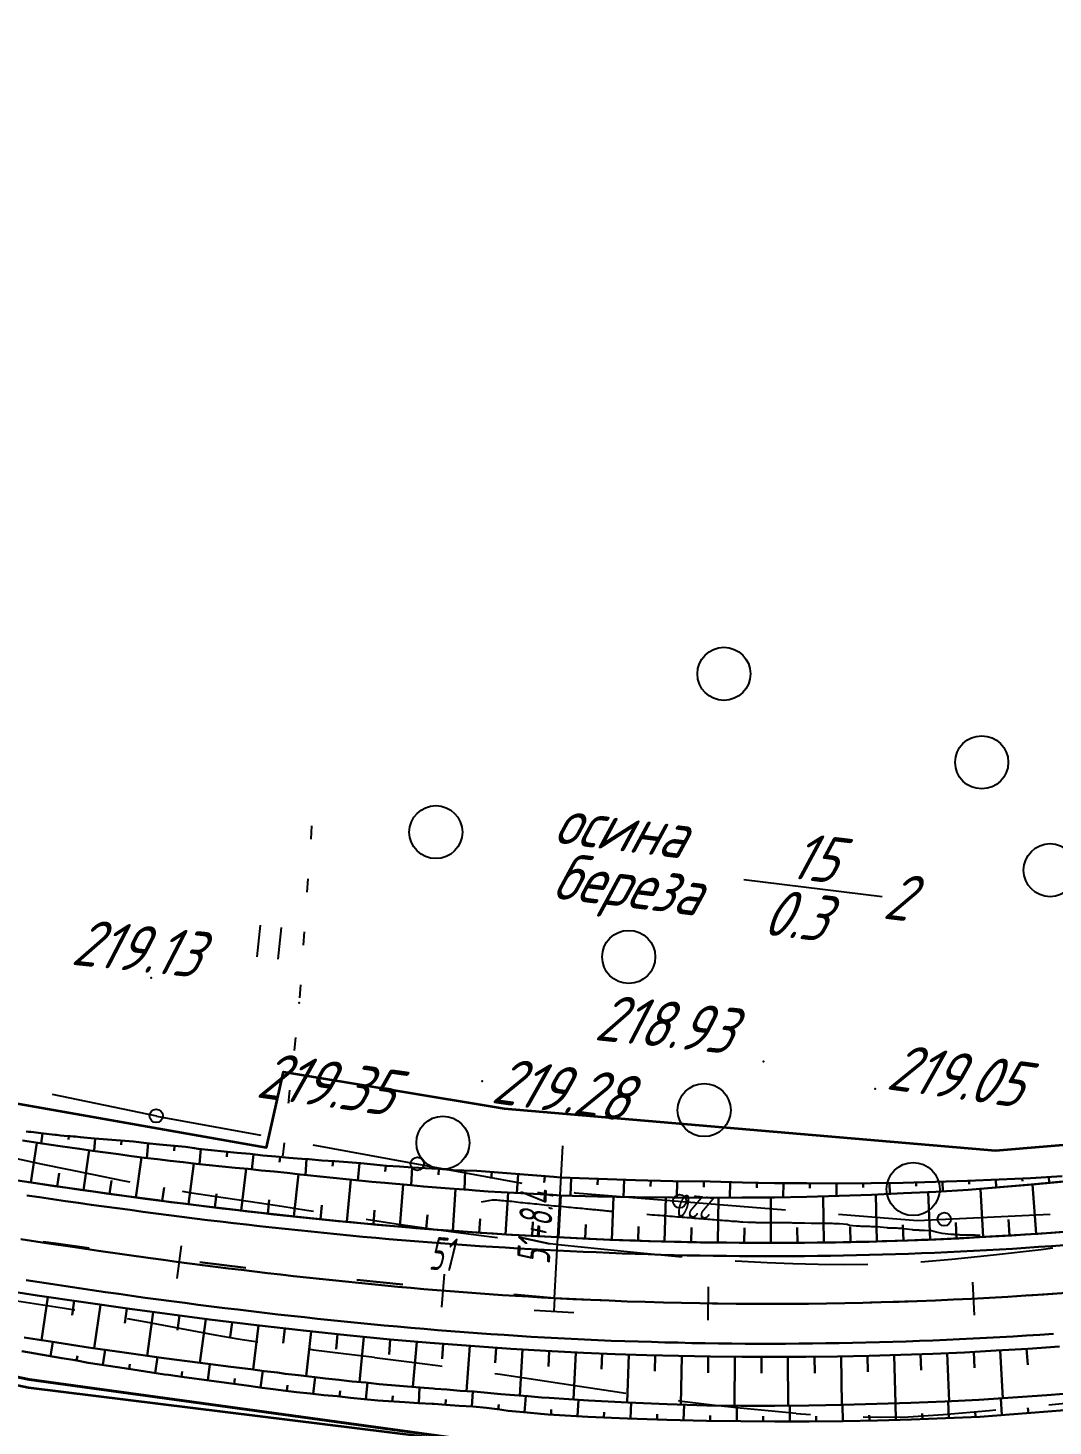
# Model space of a CAD drawing. Header units: millimetres. Extents: x -698 to 8131, y -704 to 4503.
# Drawn here: x 3888.7 to 3965.9, y 2515.5 to 2620.9 of the extents above; entities that cross this region are included whole.
import ezdxf

# ---------------------------------------------------------------- set-up
doc = ezdxf.new("R2010")
doc.units = ezdxf.units.MM
doc.linetypes.add('CONTI', pattern=[0])
doc.linetypes.add('STROT', pattern=[1.7, 0.5, -1.2])
for name, color, linetype, lineweight in [('10', 1, 'Continuous', 35), ('КОПИЯ_ОСЬ_13_ОТКОСЫ', 7, 'Continuous', 30), ('ОСЬ_ВЕРХ_ПОКРЫТИЯ_ГРАНИЦЫ_ПОЛОС', 7, 'Continuous', 30), ('ОСЬ_ВЕРХ_ПОКРЫТИЯ_ОСЬ', 1, 'Continuous', 30)]:
    doc.layers.add(name, color=color, linetype=linetype, lineweight=lineweight)
for name, color, linetype in [('_Ростелеком', 6, 'Continuous'), ('GOR_BDEFAULT', 212, 'CONTI'), ('NAD_MDEFAULT', 7, 'CONTI'), ('PI_OTDEFAULT', 172, 'CONTI'), ('PI_TTDEFAULT', 5, 'CONTI'), ('PLN_O', 7, 'CONTI'), ('SIT_LDEFAULT', 7, 'CONTI'), ('ZAPSKDEFAULT', 7, 'CONTI'), ('ОСЬ_ВЕРХ_ПОКРЫТИЯ_ПИКЕТЫ', 1, 'Continuous'), ('ОСЬ_ВЕРХ_ПОКРЫТИЯ_РАЗБИВКА_КРИВ', 1, 'Continuous'), ('разметка', 7, 'Continuous')]:
    doc.layers.add(name, color=color, linetype=linetype)
doc.styles.add('eskd', font='isocpeui.ttf', dxfattribs={"width": 1.2})
doc.styles.add('SHRFT', font='isocpeui.ttf', dxfattribs={"width": 3.5})
doc.styles.get("Standard").update_dxf_attribs({"font": 'isocpeui.ttf'})
doc.styles.add('STYLE1', font='isocpeui.ttf', dxfattribs={"width": 0.9})
doc.linetypes.add('кабель_связи_проект.', pattern='A,10,-1,["/",STYLE1,S=3,R=0,X=0,Y=-1.5],-4.1', length=15.1)

# ---------------------------------------------------------------- blocks, each defined once
blk = doc.blocks.new('BL_2011')
at = {"color": 0}
for p, q in [((0, 0), (0, 2.4)), ((1.6, 0), (1.6, 2.4))]:
    blk.add_line(p, q, dxfattribs=at)
blk = doc.blocks.new('BL_2004')
at = {"color": 0}
blk.add_circle((0, 0), 2, dxfattribs=at)

msp = doc.modelspace()

# ---------------------------------------------------------------- linework, layer by layer
at = {"layer": '10'}
for points in [[(3719.52, 2565.64), (3757.02, 2562), (3768.05, 2560.93), (3906.64, 2536.46), (3907.93, 2542.17), (3924.55, 2539.4), (3961.58, 2536.25), (3988.52, 2538.51), (4011.59, 2545.34), (4034.03, 2553.95), (4038.15, 2548.69), (4045.22, 2551.48), (4086.71, 2567.83), (4085.43, 2572.11), (4101.4, 2576.47)], [(4190.65, 2564.99), (4147.2, 2561.67), (4102.23, 2551.87), (4062.48, 2538.24), (4021.89, 2523.35), (4003.54, 2517.54), (3977.37, 2512.34), (3954.52, 2511.27), (3935.6, 2512.54), (3888.7, 2518.36), (3823.18, 2532.27), (3780.85, 2539.2), (3742.66, 2545.46), (3674.27, 2552.24)]]:
    msp.add_lwpolyline(points, dxfattribs=at)
at = {"layer": '_Ростелеком', "linetype": 'кабель_связи_проект.', "lineweight": 40, "ltscale": 0.25}
msp.add_lwpolyline([(3702.25, 2549.47), (3742.66, 2545.46), (3798.83, 2536.26), (3823.18, 2532.27), (3840.42, 2529.09), (3888.76, 2518.98), (3935.31, 2512.58), (3954.68, 2512.02), (4003.27, 2518.61), (4038.55, 2530.23), (4032.5, 2550.96)], dxfattribs=at)
at = {"layer": 'GOR_BDEFAULT', "color": 212, "elevation": 220, "flags": 128}
for points in [[(3932.65, 2531.64), (3932.52, 2531.65), (3932.4, 2531.67), (3932.28, 2531.68), (3932.17, 2531.69), (3932.07, 2531.7), (3931.97, 2531.71), (3931.87, 2531.72), (3931.77, 2531.73), (3931.67, 2531.74), (3931.57, 2531.75), (3931.46, 2531.76), (3931.35, 2531.77), (3931.24, 2531.78), (3931.12, 2531.79), (3931, 2531.8), (3930.86, 2531.82), (3930.72, 2531.83), (3930.58, 2531.84), (3930.42, 2531.86), (3930.26, 2531.87), (3930.09, 2531.89), (3929.92, 2531.9), (3929.75, 2531.92), (3929.57, 2531.94), (3929.39, 2531.95), (3929.21, 2531.97), (3929.02, 2531.99), (3928.84, 2532.01), (3928.65, 2532.02), (3928.46, 2532.04), (3928.28, 2532.06), (3928.09, 2532.08), (3927.91, 2532.1), (3927.73, 2532.11), (3927.55, 2532.13), (3927.37, 2532.15), (3927.19, 2532.17), (3927.01, 2532.19), (3926.83, 2532.2), (3926.65, 2532.22), (3926.48, 2532.24), (3926.31, 2532.26), (3926.13, 2532.28), (3925.96, 2532.3), (3925.79, 2532.31), (3925.63, 2532.33), (3925.46, 2532.35), (3925.3, 2532.37), (3925.13, 2532.39), (3924.98, 2532.4), (3924.82, 2532.42), (3924.67, 2532.43), (3924.52, 2532.45), (3924.38, 2532.46), (3924.25, 2532.47), (3924.11, 2532.48), (3923.99, 2532.49), (3923.87, 2532.49), (3923.76, 2532.5), (3923.65, 2532.5), (3922.82, 2532.35)], [(3960.42, 2529.84), (3960.36, 2529.84), (3960.3, 2529.84), (3960.24, 2529.84), (3960.17, 2529.84), (3960.09, 2529.84), (3960.02, 2529.85), (3959.93, 2529.85), (3959.85, 2529.85), (3959.76, 2529.85), (3959.68, 2529.85), (3959.59, 2529.85), (3959.5, 2529.86), (3959.41, 2529.86), (3959.33, 2529.86), (3959.24, 2529.86), (3959.16, 2529.87), (3959.08, 2529.87), (3959, 2529.87), (3958.92, 2529.87), (3958.84, 2529.88), (3958.77, 2529.88), (3958.7, 2529.88), (3958.63, 2529.89), (3958.56, 2529.89), (3958.5, 2529.89), (3958.44, 2529.9), (3958.38, 2529.9), (3958.32, 2529.91), (3958.26, 2529.91), (3958.2, 2529.91), (3957.55, 2529.99), (3957.11, 2530.08), (3956.74, 2530.19), (3956.21, 2530.22), (3956.16, 2530.22), (3956.1, 2530.22), (3956.04, 2530.22), (3955.98, 2530.22), (3955.92, 2530.22), (3955.85, 2530.22), (3955.79, 2530.23), (3955.72, 2530.23), (3955.66, 2530.23), (3955.6, 2530.23), (3955.54, 2530.24), (3955.48, 2530.24), (3955.42, 2530.25), (3955.37, 2530.25), (3955.32, 2530.26), (3954.65, 2530.35), (3954.58, 2530.36), (3954.5, 2530.36), (3954.42, 2530.37), (3954.34, 2530.37), (3954.25, 2530.37), (3954.16, 2530.38), (3954.07, 2530.38), (3953.98, 2530.38), (3953.88, 2530.39), (3953.8, 2530.39), (3953.71, 2530.39), (3953.62, 2530.4), (3953.54, 2530.4), (3953.47, 2530.4), (3953.4, 2530.41), (3952.6, 2530.49), (3952.51, 2530.49), (3952.42, 2530.5), (3952.32, 2530.5), (3952.22, 2530.5), (3952.11, 2530.51), (3952, 2530.51), (3951.89, 2530.51), (3951.78, 2530.52), (3951.67, 2530.52), (3951.56, 2530.52), (3951.45, 2530.52), (3951.35, 2530.53), (3951.26, 2530.53), (3951.16, 2530.53), (3951.08, 2530.54), (3950.57, 2530.6), (3950.4, 2530.66), (3949.82, 2530.72), (3949.73, 2530.72), (3949.63, 2530.72), (3949.52, 2530.72), (3949.41, 2530.72), (3949.29, 2530.73), (3949.17, 2530.73), (3949.05, 2530.73), (3948.93, 2530.73), (3948.81, 2530.73), (3948.69, 2530.73), (3948.57, 2530.73), (3948.46, 2530.73), (3948.36, 2530.74), (3948.26, 2530.74), (3948.17, 2530.74), (3947.67, 2530.75), (3947.17, 2530.77), (3947.08, 2530.77), (3946.99, 2530.77), (3946.89, 2530.77), (3946.78, 2530.77), (3946.66, 2530.77), (3946.55, 2530.77), (3946.43, 2530.77), (3946.31, 2530.77), (3946.19, 2530.78), (3946.08, 2530.78), (3945.97, 2530.78), (3945.86, 2530.78), (3945.76, 2530.78), (3945.66, 2530.78), (3945.58, 2530.78), (3945.1, 2530.78), (3944.68, 2530.79), (3944.61, 2530.79), (3944.52, 2530.79), (3944.43, 2530.79), (3944.34, 2530.79), (3944.24, 2530.79), (3944.14, 2530.8), (3944.04, 2530.8), (3943.93, 2530.8), (3943.83, 2530.8), (3943.73, 2530.8), (3943.63, 2530.8), (3943.53, 2530.8), (3943.45, 2530.81), (3943.36, 2530.81), (3943.29, 2530.81), (3942.91, 2530.81), (3942.54, 2530.84), (3942.46, 2530.85), (3942.38, 2530.85), (3942.28, 2530.86), (3942.18, 2530.87), (3942.08, 2530.88), (3941.96, 2530.89), (3941.84, 2530.89), (3941.71, 2530.9), (3941.58, 2530.92), (3941.44, 2530.93), (3941.3, 2530.94), (3941.15, 2530.95), (3941, 2530.96), (3940.85, 2530.97), (3940.7, 2530.99), (3940.54, 2531), (3940.38, 2531.01), (3940.22, 2531.02), (3940.06, 2531.04), (3939.89, 2531.05), (3939.73, 2531.06), (3939.56, 2531.08), (3939.39, 2531.09), (3939.22, 2531.1), (3939.04, 2531.12), (3938.87, 2531.13), (3938.69, 2531.15), (3938.51, 2531.16), (3938.33, 2531.17), (3938.15, 2531.19), (3937.97, 2531.2), (3937.79, 2531.22), (3937.6, 2531.23), (3937.42, 2531.25), (3937.23, 2531.26), (3937.04, 2531.28), (3936.85, 2531.29), (3936.66, 2531.31), (3936.47, 2531.32), (3936.28, 2531.34), (3936.09, 2531.35), (3935.89, 2531.37), (3935.7, 2531.38), (3935.5, 2531.4), (3935.31, 2531.42)]]:
    msp.add_lwpolyline(points, dxfattribs=at)
at = {"layer": 'NAD_MDEFAULT', "color": 0}
msp.add_line((3942.61, 2556.67), (3953.03, 2555.39), dxfattribs=at)
at = {"layer": 'PI_TTDEFAULT', "color": 5}
for p in [(3897.95, 2549.26, 219.13), (3909.11, 2547.38, 219.04), (3944.08, 2542.95, 218.93), (3922.9, 2541.46, 219.28), (3952.51, 2540.9, 219.05)]:
    msp.add_point(p, dxfattribs=at)
at = {"layer": 'PLN_O'}
for p, q in [((3890.5, 2540.49), (3898.34, 2538.85)), ((3898.34, 2538.84), (3906.2, 2537.4)), ((3910.13, 2536.68), (3925.87, 2533.79)), ((3929.81, 2533.08), (3929.91, 2533.06)), ((3929.91, 2533.06), (3945.75, 2531.77)), ((3949.74, 2531.44), (3955.69, 2530.96)), ((3955.69, 2530.96), (3965.7, 2531.44))]:
    msp.add_line(p, q, dxfattribs=at)
for centre in [(3898.33, 2538.85), (3918, 2535.24), (3937.77, 2532.42), (3957.71, 2531.06)]:
    msp.add_circle(centre, 0.5, dxfattribs=at)
at = {"layer": 'SIT_LDEFAULT', "color": 7}
for p, q in [((3910.04, 2560.71), (3909.97, 2559.71)), ((3909.76, 2556.72), (3909.69, 2555.72)), ((3909.47, 2552.73), (3909.4, 2551.73)), ((3909.19, 2548.74), (3909.12, 2547.74)), ((3908.83, 2544.76), (3908.72, 2543.77)), ((3908.38, 2540.79), (3908.3, 2540.04)), ((3908.31, 2540.04), (3908.28, 2539.79)), ((3907.96, 2536.81), (3907.86, 2535.94)), ((3889.79, 2535.2), (3886.58, 2535.88)), ((3907.86, 2535.94), (3907.85, 2535.82)), ((3893.49, 2534.43), (3889.79, 2535.2)), ((3895.93, 2533.93), (3893.49, 2534.43)), ((3896.37, 2533.85), (3895.93, 2533.93)), ((3901, 2533.03), (3900.3, 2533.15)), ((3902.7, 2532.77), (3901, 2533.03)), ((3904.4, 2532.53), (3902.7, 2532.78)), ((3906.1, 2532.28), (3904.4, 2532.53)), ((3907.8, 2532.02), (3906.1, 2532.27)), ((3909.65, 2531.73), (3907.8, 2532.02)), ((3910.19, 2531.65), (3909.65, 2531.73)), ((3916.42, 2530.69), (3914.14, 2531.03)), ((3918.86, 2530.33), (3916.42, 2530.69)), ((3921.28, 2530), (3918.86, 2530.33)), ((3923.61, 2529.7), (3921.28, 2530)), ((3924.04, 2529.66), (3923.61, 2529.71)), ((3928.87, 2529.11), (3928.02, 2529.2)), ((3931.84, 2528.8), (3928.87, 2529.11)), ((3934.82, 2528.5), (3931.84, 2528.8)), ((3937.68, 2528.24), (3934.82, 2528.5)), ((3937.97, 2528.22), (3937.68, 2528.24)), ((3958.29, 2528.03), (3955.95, 2527.82)), ((3961.42, 2528.36), (3958.29, 2528.03)), ((3965.01, 2528.76), (3961.42, 2528.36)), ((3965.9, 2528.87), (3965.01, 2528.76)), ((3942.45, 2527.88), (3941.96, 2527.91)), ((3944.37, 2527.77), (3942.45, 2527.87)), ((3946.29, 2527.69), (3944.37, 2527.77)), ((3948.22, 2527.64), (3946.29, 2527.69)), ((3950.15, 2527.62), (3948.22, 2527.64)), ((3951.95, 2527.64), (3950.15, 2527.62)), ((3887.18, 2525.01), (3891.41, 2524.36)), ((3891.41, 2524.37), (3892.2, 2524.24)), ((3896.14, 2523.57), (3897.55, 2523.32)), ((3897.55, 2523.32), (3899.28, 2523)), ((3899.28, 2523), (3901.01, 2522.67)), ((3901.01, 2522.67), (3902.74, 2522.36)), ((3902.74, 2522.36), (3904.47, 2522.06)), ((3904.47, 2522.05), (3905.99, 2521.81)), ((3909.94, 2521.26), (3910.17, 2521.23)), ((3910.17, 2521.23), (3912.43, 2520.94)), ((3912.43, 2520.94), (3914.78, 2520.66)), ((3914.78, 2520.65), (3917.18, 2520.34)), ((3917.18, 2520.34), (3919.56, 2520.04)), ((3919.56, 2520.04), (3919.87, 2520)), ((3923.84, 2519.44), (3924.25, 2519.38)), ((3924.25, 2519.38), (3926.91, 2518.98)), ((3926.91, 2518.98), (3929.72, 2518.55)), ((3929.72, 2518.55), (3932.57, 2518.12)), ((3932.57, 2518.12), (3933.72, 2517.95)), ((3965.59, 2517.07), (3969.36, 2517.46)), ((3937.67, 2517.39), (3937.93, 2517.35)), ((3937.93, 2517.35), (3940.22, 2517.08)), ((3940.22, 2517.08), (3942.32, 2516.85)), ((3942.32, 2516.85), (3944.43, 2516.64)), ((3944.43, 2516.64), (3946.55, 2516.44)), ((3946.55, 2516.43), (3947.62, 2516.35)), ((3957.64, 2516.35), (3961.13, 2516.64)), ((3961.13, 2516.64), (3961.6, 2516.69)), ((3951.61, 2516.17), (3952.89, 2516.15)), ((3952.89, 2516.14), (3955, 2516.18)), ((3955, 2516.18), (3957.64, 2516.35))]:
    msp.add_line(p, q, dxfattribs=at)
at = {"layer": 'КОПИЯ_ОСЬ_13_ОТКОСЫ'}
for points in [[(3888.54, 2537.68), (3888.7, 2537.66), (3888.87, 2537.64), (3889.84, 2537.52), (3890.72, 2537.43), (3890.82, 2537.42), (3891.11, 2537.38), (3891.4, 2537.35), (3891.7, 2537.32), (3891.88, 2537.32), (3892.06, 2537.31), (3892.24, 2537.3), (3892.42, 2537.28), (3892.6, 2537.26), (3893.67, 2537.14), (3894.65, 2537.06), (3895.63, 2537), (3896.61, 2536.91), (3897.59, 2536.8), (3898.57, 2536.7), (3900.53, 2536.51), (3901.22, 2536.42), (3901.5, 2536.38), (3902.48, 2536.28), (3903.45, 2536.16), (3904.43, 2536.07), (3905.4, 2535.98), (3906.37, 2535.86), (3907.35, 2535.78), (3908.32, 2535.69), (3909.3, 2535.61), (3909.84, 2535.58), (3910.82, 2535.5), (3911.79, 2535.44), (3912.77, 2535.37), (3913.74, 2535.29), (3915.2, 2535.13), (3915.68, 2535.08), (3916.66, 2535.03), (3917.63, 2534.97), (3918.6, 2534.9), (3919.57, 2534.85), (3920.54, 2534.78), (3920.7, 2534.77), (3921.52, 2534.73), (3922.49, 2534.7), (3925.39, 2534.48), (3926.36, 2534.4), (3927.33, 2534.33), (3928.3, 2534.25), (3928.83, 2534.22), (3931.64, 2534.1), (3934.45, 2534), (3937.26, 2533.94), (3940.08, 2533.9), (3942.5, 2533.83), (3944.92, 2533.79), (3947.35, 2533.77), (3949.77, 2533.76), (3952.2, 2533.78), (3954.62, 2533.81), (3957.05, 2533.87), (3959.47, 2533.95), (3961.85, 2534.05), (3964.22, 2534.17), (3966.59, 2534.32)], [(3889.75, 2537.53), (3889.65, 2536.78)], [(3888.26, 2537), (3888.75, 2536.93), (3889.73, 2536.77), (3891.09, 2536.58), (3892.55, 2536.37), (3893.53, 2536.22), (3894.51, 2536.09), (3895.48, 2535.96), (3896.46, 2535.82), (3897.44, 2535.69), (3898.42, 2535.58), (3899.39, 2535.47), (3900.37, 2535.37), (3901.35, 2535.25), (3902.33, 2535.15), (3903.31, 2535.04), (3904.28, 2534.94), (3905.26, 2534.85), (3906.24, 2534.74), (3907.22, 2534.65), (3908.19, 2534.55), (3909.17, 2534.44), (3909.71, 2534.39), (3910.68, 2534.28), (3911.66, 2534.18), (3913.61, 2533.98), (3914.58, 2533.89), (3915.56, 2533.8), (3917.51, 2533.63), (3918.48, 2533.54), (3919.46, 2533.46), (3920.43, 2533.38), (3921.89, 2533.27), (3922.38, 2533.24), (3923.35, 2533.16), (3924.33, 2533.11), (3925.3, 2533.05), (3926.27, 2532.99), (3928.22, 2532.89), (3928.76, 2532.86), (3931.58, 2532.78), (3934.41, 2532.72), (3937.23, 2532.69), (3940.06, 2532.68), (3942.49, 2532.69), (3944.92, 2532.71), (3947.35, 2532.76), (3949.79, 2532.83), (3952.22, 2532.91), (3954.65, 2533.02), (3957.08, 2533.14), (3959.51, 2533.29), (3961.93, 2533.48), (3964.35, 2533.69), (3966.77, 2533.91)], [(3888.26, 2537), (3888.75, 2536.93), (3889.73, 2536.77), (3891.09, 2536.58), (3892.55, 2536.37), (3893.53, 2536.22), (3894.51, 2536.09), (3895.48, 2535.96), (3896.46, 2535.82), (3897.44, 2535.69), (3898.42, 2535.58), (3899.39, 2535.47), (3900.37, 2535.37), (3901.35, 2535.25), (3902.33, 2535.15), (3903.31, 2535.04), (3904.28, 2534.94), (3905.26, 2534.85), (3906.24, 2534.74), (3907.22, 2534.65), (3908.19, 2534.55), (3909.17, 2534.44), (3909.71, 2534.39), (3910.68, 2534.28), (3911.66, 2534.18), (3913.61, 2533.98), (3914.58, 2533.89), (3915.56, 2533.8), (3917.51, 2533.63), (3918.48, 2533.54), (3919.46, 2533.46), (3920.43, 2533.38), (3921.89, 2533.27), (3922.38, 2533.24), (3923.35, 2533.16), (3924.33, 2533.11), (3925.3, 2533.05), (3926.27, 2532.99), (3928.22, 2532.89), (3928.76, 2532.86), (3931.58, 2532.78), (3934.41, 2532.72), (3937.23, 2532.69), (3940.06, 2532.68), (3942.49, 2532.69), (3944.92, 2532.71), (3947.35, 2532.76), (3949.79, 2532.83), (3952.22, 2532.91), (3954.65, 2533.02), (3957.08, 2533.14), (3959.51, 2533.29), (3961.88, 2533.47), (3964.25, 2533.68), (3966.62, 2533.9)], [(3888.88, 2533.83), (3889.33, 2536.83)], [(3891.74, 2537.32), (3891.73, 2537.07)], [(3893.73, 2537.14), (3893.65, 2536.21)], [(3895.72, 2536.99), (3895.69, 2536.68)], [(3897.71, 2536.79), (3897.61, 2535.67)], [(3899.7, 2536.59), (3899.67, 2536.22)], [(3892.84, 2533.25), (3893.27, 2536.26)], [(3896.8, 2532.7), (3897.21, 2535.72)], [(3901.69, 2536.36), (3901.58, 2535.23)], [(3903.68, 2536.14), (3903.64, 2535.76)], [(3905.67, 2535.94), (3905.53, 2534.82)], [(3907.66, 2535.75), (3907.62, 2535.37)], [(3909.65, 2535.59), (3909.58, 2534.4)], [(3911.65, 2535.45), (3911.62, 2535.05)], [(3890.86, 2533.54), (3891.01, 2534.54)], [(3900.77, 2532.19), (3901.16, 2535.27)], [(3904.74, 2531.71), (3905.11, 2534.86)], [(3908.71, 2531.27), (3909.05, 2534.45)], [(3913.64, 2535.3), (3913.53, 2533.99)], [(3915.63, 2535.09), (3915.58, 2534.66)], [(3917.62, 2534.97), (3917.54, 2533.62)], [(3919.62, 2534.85), (3919.59, 2534.4)], [(3921.62, 2534.73), (3921.56, 2533.29)], [(3923.61, 2534.61), (3923.58, 2534.13)], [(3925.61, 2534.46), (3925.49, 2533.03)], [(3927.6, 2534.31), (3927.57, 2533.83)], [(3886.32, 2534.21), (3889.26, 2533.77), (3891.12, 2533.5), (3893.08, 2533.22), (3897.5, 2532.61), (3901.93, 2532.04), (3903.89, 2531.81), (3905.37, 2531.64), (3908.99, 2531.24), (3912.61, 2530.87), (3916.24, 2530.54), (3917.71, 2530.42), (3919.19, 2530.3), (3920.33, 2530.21), (3922.14, 2530.08), (3923.62, 2529.99), (3925.09, 2529.89), (3928.59, 2529.71), (3930.91, 2529.59), (3933.24, 2529.49), (3935.56, 2529.41), (3937.89, 2529.35), (3940.21, 2529.31), (3942.54, 2529.29), (3944.86, 2529.28), (3947.19, 2529.29), (3949.52, 2529.32), (3951.84, 2529.37), (3954.17, 2529.44), (3956.49, 2529.52), (3958.81, 2529.62), (3961.14, 2529.75), (3963.46, 2529.88), (3965.78, 2530.04), (3968.1, 2530.22)], [(3894.82, 2532.97), (3894.96, 2533.98)], [(3898.78, 2532.44), (3898.92, 2533.45)], [(3912.69, 2530.86), (3913, 2534.05)], [(3916.68, 2530.5), (3916.94, 2533.68)], [(3920.67, 2530.19), (3920.89, 2533.34)], [(3929.6, 2534.18), (3929.54, 2532.84)], [(3931.6, 2534.1), (3931.58, 2533.65)], [(3933.59, 2534.03), (3933.55, 2532.73)], [(3935.59, 2533.97), (3935.58, 2533.54)], [(3937.59, 2533.93), (3937.57, 2532.69)], [(3939.59, 2533.9), (3939.59, 2533.49)], [(3941.59, 2533.86), (3941.56, 2532.69)], [(3943.59, 2533.81), (3943.59, 2533.42)], [(3945.59, 2533.78), (3945.58, 2532.72)], [(3947.59, 2533.76), (3947.59, 2533.41)], [(3949.59, 2533.76), (3949.59, 2532.82)], [(3951.59, 2533.77), (3951.59, 2533.46)], [(3953.59, 2533.8), (3953.6, 2532.97)], [(3955.59, 2533.83), (3955.6, 2533.56)], [(3957.59, 2533.89), (3957.61, 2533.17)], [(3959.59, 2533.95), (3959.6, 2533.71)], [(3960.64, 2529.72), (3960.44, 2533.36)], [(3961.59, 2534.04), (3961.62, 2533.45)], [(3963.59, 2534.14), (3963.6, 2533.94)], [(3964.63, 2529.96), (3964.37, 2533.69)], [(3965.58, 2534.25), (3965.61, 2533.8)], [(3902.75, 2531.95), (3902.88, 2532.97)], [(3906.73, 2531.48), (3906.84, 2532.53)], [(3924.66, 2529.92), (3924.85, 2533.07)], [(3928.65, 2529.71), (3928.82, 2532.86)], [(3932.65, 2529.52), (3932.78, 2532.75)], [(3936.64, 2529.38), (3936.73, 2532.69)], [(3940.64, 2529.3), (3940.69, 2532.68)], [(3944.64, 2529.28), (3944.64, 2532.71)], [(3948.64, 2529.31), (3948.59, 2532.79)], [(3952.64, 2529.39), (3952.55, 2532.92)], [(3956.64, 2529.53), (3956.49, 2533.11)], [(3910.7, 2531.06), (3910.81, 2532.12)], [(3914.69, 2530.68), (3914.78, 2531.74)], [(3918.67, 2530.34), (3918.76, 2531.4)], [(3922.66, 2530.05), (3922.73, 2531.1)], [(3926.65, 2529.81), (3926.71, 2530.86)], [(3930.65, 2529.61), (3930.7, 2530.66)], [(3934.65, 2529.44), (3934.68, 2530.52)], [(3938.64, 2529.34), (3938.67, 2530.44)], [(3942.64, 2529.28), (3942.65, 2530.41)], [(3946.64, 2529.29), (3946.63, 2530.43)], [(3950.64, 2529.34), (3950.62, 2530.5)], [(3954.64, 2529.45), (3954.6, 2530.63)], [(3958.64, 2529.62), (3958.58, 2530.81)], [(3962.63, 2529.83), (3962.56, 2531.05)], [(3885.2, 2525.98), (3889.37, 2525.32), (3892.85, 2524.8), (3896.34, 2524.3), (3902.34, 2523.5), (3905.88, 2523.07), (3909.42, 2522.67), (3912.69, 2522.33), (3915.96, 2522.01), (3918.98, 2521.75), (3922.01, 2521.51), (3925.06, 2521.3), (3928.13, 2521.12), (3930.52, 2521), (3932.91, 2520.9), (3935.3, 2520.82), (3937.69, 2520.76), (3940.09, 2520.71), (3942.48, 2520.69), (3944.87, 2520.68), (3947.27, 2520.69), (3949.66, 2520.72), (3952.05, 2520.77), (3954.45, 2520.84), (3956.84, 2520.93), (3959.23, 2521.03), (3961.62, 2521.16), (3964.01, 2521.3), (3966.4, 2521.47)], [(3890.17, 2525.2), (3889.68, 2521.95)], [(3892.15, 2524.91), (3891.99, 2523.82)], [(3894.13, 2524.62), (3893.66, 2521.34)], [(3896.11, 2524.33), (3895.96, 2523.24)], [(3898.09, 2524.07), (3897.65, 2520.77)], [(3900.08, 2523.81), (3899.93, 2522.7)], [(3902.06, 2523.54), (3901.62, 2520.24)], [(3904.04, 2523.29), (3903.91, 2522.19)], [(3906.03, 2523.05), (3905.64, 2519.73)], [(3908.02, 2522.83), (3907.89, 2521.72)], [(3888.37, 2522.16), (3889.37, 2522), (3890.37, 2521.84), (3893.38, 2521.38), (3895.38, 2521.09), (3898.91, 2520.6), (3902.43, 2520.13), (3903.94, 2519.94), (3905.46, 2519.76), (3906.47, 2519.62), (3907.48, 2519.5), (3908.04, 2519.42), (3909.05, 2519.3), (3911.08, 2519.06), (3912.09, 2518.96), (3913.1, 2518.84), (3914.12, 2518.75), (3915.13, 2518.64), (3916.66, 2518.51), (3918.19, 2518.38), (3919.21, 2518.3), (3919.36, 2518.29), (3920.23, 2518.22), (3921.24, 2518.14), (3922.26, 2518.07), (3923.28, 2517.99), (3924.3, 2517.89), (3925.32, 2517.79), (3926.35, 2517.72), (3927.37, 2517.63), (3927.94, 2517.59), (3930.9, 2517.41), (3933.87, 2517.25), (3936.84, 2517.12), (3939.82, 2517.03), (3942.38, 2517), (3944.94, 2517.01), (3947.51, 2517.03), (3950.07, 2517.07), (3952.63, 2517.14), (3955.2, 2517.22), (3957.76, 2517.33), (3960.32, 2517.46), (3962.88, 2517.62), (3965.43, 2517.8), (3967.99, 2518)], [(3888.37, 2522.16), (3889.37, 2522), (3890.37, 2521.84), (3893.38, 2521.38), (3895.38, 2521.09), (3898.91, 2520.6), (3902.43, 2520.13), (3903.94, 2519.94), (3905.46, 2519.76), (3906.47, 2519.62), (3907.48, 2519.5), (3908.04, 2519.42), (3909.05, 2519.3), (3911.08, 2519.06), (3912.09, 2518.96), (3913.1, 2518.84), (3914.12, 2518.75), (3915.13, 2518.64), (3916.66, 2518.51), (3918.19, 2518.38), (3919.21, 2518.3), (3919.36, 2518.29), (3920.23, 2518.22), (3921.24, 2518.14), (3922.26, 2518.07), (3923.28, 2517.99), (3924.3, 2517.89), (3925.32, 2517.79), (3926.35, 2517.72), (3927.37, 2517.63), (3927.94, 2517.59), (3930.9, 2517.41), (3933.87, 2517.25), (3936.84, 2517.12), (3939.82, 2517.03), (3942.38, 2517), (3944.94, 2517.01), (3947.51, 2517.03), (3950.07, 2517.07), (3952.63, 2517.14), (3955.2, 2517.22), (3957.76, 2517.33), (3960.32, 2517.46), (3962.88, 2517.62), (3965.43, 2517.8), (3967.99, 2518)], [(3890.36, 2520.74), (3890.54, 2521.82)], [(3910, 2522.61), (3909.64, 2519.23)], [(3911.99, 2522.4), (3911.88, 2521.27)], [(3913.98, 2522.2), (3913.65, 2518.79)], [(3915.97, 2522.01), (3915.87, 2520.87)], [(3917.97, 2521.83), (3917.67, 2518.42)], [(3919.96, 2521.67), (3919.87, 2520.53)], [(3888.21, 2521.13), (3889.21, 2520.95), (3890.21, 2520.77), (3891.21, 2520.6), (3892.21, 2520.43), (3893.21, 2520.25), (3896.08, 2519.8), (3898.96, 2519.37), (3899.25, 2519.33), (3900.26, 2519.18), (3905.31, 2518.5), (3906.32, 2518.35), (3907.34, 2518.24), (3907.9, 2518.16), (3908.91, 2518.04), (3909.93, 2517.93), (3910.95, 2517.81), (3911.96, 2517.72), (3912.98, 2517.61), (3914, 2517.51), (3915.02, 2517.41), (3917.06, 2517.27), (3918.09, 2517.2), (3919.11, 2517.15), (3919.27, 2517.14), (3920.14, 2517.07), (3921.16, 2517.01), (3922.18, 2516.94), (3923.21, 2516.84), (3924.23, 2516.71), (3924.53, 2516.66), (3924.84, 2516.63), (3925.15, 2516.59), (3926.27, 2516.5), (3927.3, 2516.39), (3927.87, 2516.34), (3930.85, 2516.18), (3933.83, 2516.05), (3936.81, 2515.95), (3939.8, 2515.87), (3942.37, 2515.84), (3944.95, 2515.82), (3947.52, 2515.83), (3950.09, 2515.85), (3952.67, 2515.9), (3955.24, 2515.97), (3957.81, 2516.06), (3960.38, 2516.18), (3962.95, 2516.36), (3965.52, 2516.56), (3968.08, 2516.78)], [(3892.33, 2520.41), (3892.39, 2520.76)], [(3894.3, 2520.08), (3894.48, 2521.22)], [(3898.26, 2519.47), (3898.43, 2520.66)], [(3921.95, 2521.52), (3921.7, 2518.11)], [(3923.95, 2521.38), (3923.87, 2520.24)], [(3925.94, 2521.25), (3925.73, 2517.76)], [(3927.94, 2521.13), (3927.88, 2519.97)], [(3929.94, 2521.03), (3929.77, 2517.47)], [(3931.94, 2520.94), (3931.89, 2519.75)], [(3933.94, 2520.86), (3933.81, 2517.25)], [(3935.93, 2520.8), (3935.9, 2519.6)], [(3937.93, 2520.75), (3937.85, 2517.09)], [(3939.93, 2520.71), (3939.91, 2519.49)], [(3941.93, 2520.69), (3941.9, 2517.01)], [(3943.93, 2520.68), (3943.93, 2519.45)], [(3945.93, 2520.68), (3945.95, 2517.01)], [(3947.93, 2520.7), (3947.95, 2519.47)], [(3949.93, 2520.73), (3950, 2517.07)], [(3951.93, 2520.77), (3951.96, 2519.55)], [(3953.93, 2520.82), (3954.04, 2517.18)], [(3955.93, 2520.89), (3955.98, 2519.68)], [(3957.93, 2520.97), (3958.09, 2517.34)], [(3959.93, 2521.07), (3959.99, 2519.86)], [(3961.92, 2521.18), (3962.13, 2517.57)], [(3963.92, 2521.3), (3964, 2520.1)], [(3896.28, 2519.77), (3896.34, 2520.15)], [(3900.24, 2519.19), (3900.29, 2519.58)], [(3902.22, 2518.92), (3902.38, 2520.14)], [(3906.18, 2518.37), (3906.36, 2519.63)], [(3904.2, 2518.65), (3904.25, 2519.05)], [(3908.17, 2518.13), (3908.22, 2518.55)], [(3910.15, 2517.91), (3910.3, 2519.16)], [(3914.13, 2517.5), (3914.26, 2518.73)], [(3912.14, 2517.7), (3912.19, 2518.12)], [(3916.12, 2517.33), (3916.15, 2517.74)], [(3918.12, 2517.2), (3918.18, 2518.38)], [(3920.12, 2517.08), (3920.15, 2517.47)], [(3922.11, 2516.94), (3922.19, 2518.08)], [(3926.09, 2516.52), (3926.18, 2517.73)], [(3930.08, 2516.22), (3930.14, 2517.45)], [(3962.06, 2516.29), (3961.97, 2517.56)], [(3924.1, 2516.73), (3924.15, 2517.1)], [(3928.08, 2516.33), (3928.1, 2516.73)], [(3932.07, 2516.12), (3932.09, 2516.53)], [(3934.07, 2516.04), (3934.12, 2517.24)], [(3936.07, 2515.97), (3936.08, 2516.37)], [(3938.07, 2515.91), (3938.1, 2517.08)], [(3942.07, 2515.84), (3942.08, 2517.01)], [(3946.07, 2515.82), (3946.07, 2517.01)], [(3950.07, 2515.85), (3950.05, 2517.07)], [(3954.07, 2515.94), (3954.03, 2517.18)], [(3956.07, 2516), (3956.05, 2516.41)], [(3958.06, 2516.07), (3958.01, 2517.34)], [(3960.06, 2516.16), (3960.04, 2516.58)], [(3964.05, 2516.44), (3964.02, 2516.86)], [(3940.07, 2515.87), (3940.08, 2516.26)], [(3944.07, 2515.82), (3944.07, 2516.21)], [(3948.07, 2515.83), (3948.07, 2516.23)], [(3952.07, 2515.89), (3952.06, 2516.29)]]:
    msp.add_lwpolyline(points, dxfattribs=at)
at = {"layer": 'ОСЬ_ВЕРХ_ПОКРЫТИЯ_ГРАНИЦЫ_ПОЛОС', "linetype": 'Continuous'}
for points in [[(3887.75, 2534), (3888.72, 2533.85), (3889.7, 2533.71), (3890.67, 2533.56), (3891.64, 2533.42), (3892.61, 2533.28), (3893.58, 2533.15), (3894.55, 2533.01), (3895.52, 2532.88), (3896.5, 2532.75), (3897.47, 2532.62), (3898.44, 2532.49), (3899.41, 2532.36), (3900.38, 2532.24), (3901.35, 2532.12), (3902.33, 2532), (3903.3, 2531.88), (3904.27, 2531.76), (3905.24, 2531.65), (3906.22, 2531.54), (3907.19, 2531.43), (3908.16, 2531.32), (3909.13, 2531.22), (3910.11, 2531.12), (3911.08, 2531.02), (3912.05, 2530.92), (3913.02, 2530.83), (3914, 2530.74), (3914.97, 2530.65), (3915.94, 2530.56), (3916.92, 2530.48), (3917.89, 2530.4), (3918.86, 2530.32), (3919.83, 2530.25), (3920.81, 2530.18), (3921.78, 2530.11), (3922.75, 2530.04), (3923.73, 2529.98), (3924.7, 2529.92), (3925.67, 2529.86), (3926.64, 2529.81), (3927.62, 2529.76), (3928.59, 2529.71), (3929.57, 2529.66), (3930.54, 2529.61), (3931.52, 2529.57), (3932.5, 2529.52), (3933.48, 2529.49), (3934.45, 2529.45), (3935.43, 2529.42), (3936.41, 2529.39), (3937.38, 2529.36), (3938.36, 2529.34), (3939.34, 2529.32), (3940.32, 2529.31), (3941.3, 2529.3), (3942.27, 2529.29), (3943.25, 2529.28), (3944.23, 2529.28), (3945.21, 2529.28), (3946.19, 2529.28), (3947.16, 2529.29), (3948.14, 2529.3), (3949.12, 2529.31), (3950.1, 2529.33), (3951.08, 2529.35), (3952.05, 2529.37), (3953.03, 2529.4), (3954.01, 2529.43), (3954.99, 2529.46), (3955.96, 2529.5), (3956.94, 2529.54), (3957.92, 2529.58), (3958.89, 2529.63), (3959.87, 2529.68), (3960.85, 2529.73), (3961.82, 2529.78), (3962.8, 2529.84), (3963.78, 2529.9), (3964.75, 2529.97), (3965.73, 2530.04), (3966.7, 2530.11)], [(3966.78, 2529.11), (3965.8, 2529.04), (3964.82, 2528.97), (3963.84, 2528.91), (3962.86, 2528.84), (3961.88, 2528.79), (3960.9, 2528.73), (3959.92, 2528.68), (3958.94, 2528.63), (3957.96, 2528.58), (3956.98, 2528.54), (3956, 2528.5), (3955.02, 2528.46), (3954.04, 2528.43), (3953.06, 2528.4), (3952.08, 2528.37), (3951.1, 2528.35), (3950.12, 2528.33), (3949.13, 2528.31), (3948.15, 2528.3), (3947.17, 2528.29), (3946.19, 2528.28), (3945.21, 2528.28), (3944.23, 2528.28), (3943.25, 2528.28), (3942.27, 2528.29), (3941.29, 2528.3), (3940.3, 2528.31), (3939.32, 2528.32), (3938.34, 2528.34), (3937.36, 2528.36), (3936.38, 2528.39), (3935.4, 2528.42), (3934.42, 2528.45), (3933.44, 2528.49), (3932.46, 2528.52), (3931.48, 2528.57), (3930.5, 2528.61), (3929.52, 2528.66), (3928.54, 2528.71), (3927.56, 2528.76), (3926.58, 2528.81), (3925.61, 2528.86), (3924.63, 2528.92), (3923.66, 2528.98), (3922.68, 2529.04), (3921.7, 2529.11), (3920.73, 2529.18), (3919.75, 2529.25), (3918.78, 2529.33), (3917.8, 2529.41), (3916.82, 2529.49), (3915.85, 2529.57), (3914.87, 2529.66), (3913.9, 2529.74), (3912.92, 2529.84), (3911.95, 2529.93), (3910.97, 2530.03), (3910, 2530.13), (3909.02, 2530.23), (3908.05, 2530.33), (3907.07, 2530.44), (3906.1, 2530.55), (3905.12, 2530.66), (3904.15, 2530.77), (3903.17, 2530.89), (3902.2, 2531), (3901.22, 2531.12), (3900.25, 2531.25), (3899.28, 2531.37), (3898.3, 2531.5), (3897.33, 2531.63), (3896.36, 2531.76), (3895.38, 2531.89), (3894.41, 2532.02), (3893.43, 2532.16), (3892.46, 2532.29), (3891.49, 2532.43), (3890.52, 2532.58), (3889.54, 2532.72), (3888.57, 2532.86)], [(3965.93, 2522.43), (3964.92, 2522.36), (3963.92, 2522.3), (3962.91, 2522.23), (3961.9, 2522.18), (3960.89, 2522.12), (3959.88, 2522.07), (3958.87, 2522.02), (3957.87, 2521.97), (3956.86, 2521.93), (3955.85, 2521.89), (3954.84, 2521.85), (3953.83, 2521.82), (3952.82, 2521.79), (3951.81, 2521.77), (3950.8, 2521.74), (3949.79, 2521.72), (3948.78, 2521.71), (3947.77, 2521.7), (3946.76, 2521.69), (3945.75, 2521.68), (3944.74, 2521.68), (3943.73, 2521.68), (3942.72, 2521.68), (3941.71, 2521.69), (3940.7, 2521.7), (3939.69, 2521.72), (3938.68, 2521.73), (3937.67, 2521.76), (3936.66, 2521.78), (3935.65, 2521.81), (3934.64, 2521.84), (3933.63, 2521.87), (3932.62, 2521.91), (3931.61, 2521.95), (3930.61, 2522), (3929.6, 2522.05), (3928.59, 2522.1), (3927.58, 2522.15), (3926.57, 2522.21), (3925.56, 2522.27), (3924.56, 2522.34), (3923.55, 2522.41), (3922.54, 2522.48), (3921.54, 2522.55), (3920.53, 2522.63), (3919.52, 2522.71), (3918.52, 2522.79), (3917.51, 2522.88), (3916.51, 2522.97), (3915.51, 2523.06), (3914.5, 2523.15), (3913.5, 2523.25), (3912.49, 2523.35), (3911.49, 2523.45), (3910.49, 2523.56), (3909.49, 2523.67), (3908.49, 2523.78), (3907.49, 2523.89), (3906.48, 2524.01), (3905.48, 2524.13), (3904.48, 2524.25), (3903.49, 2524.37), (3902.49, 2524.49), (3901.49, 2524.62), (3900.49, 2524.75), (3899.49, 2524.88), (3898.49, 2525.02), (3897.5, 2525.15), (3896.5, 2525.29), (3895.5, 2525.43), (3894.51, 2525.57), (3893.51, 2525.72), (3892.52, 2525.86), (3891.52, 2526.01), (3890.53, 2526.16), (3889.54, 2526.31), (3888.54, 2526.46)]]:
    msp.add_lwpolyline(points, dxfattribs=at)
at = {"layer": 'ОСЬ_ВЕРХ_ПОКРЫТИЯ_ОСЬ'}
msp.add_lwpolyline([(3888.12, 2529.56), (3890.07, 2529.26), (3892.03, 2528.97), (3893.98, 2528.68), (3895.94, 2528.4), (3897.89, 2528.13), (3898.87, 2527.99), (3899.85, 2527.86), (3900.83, 2527.73), (3901.81, 2527.6), (3902.79, 2527.48), (3903.77, 2527.36), (3904.75, 2527.24), (3905.73, 2527.12), (3906.71, 2527), (3907.69, 2526.89), (3908.67, 2526.78), (3909.65, 2526.67), (3910.63, 2526.56), (3911.62, 2526.46), (3912.6, 2526.36), (3913.58, 2526.26), (3914.57, 2526.16), (3915.55, 2526.07), (3916.53, 2525.98), (3917.52, 2525.89), (3918.5, 2525.8), (3919.48, 2525.72), (3920.47, 2525.64), (3921.45, 2525.57), (3922.44, 2525.49), (3923.42, 2525.42), (3924.41, 2525.35), (3925.39, 2525.29), (3926.38, 2525.23), (3927.37, 2525.17), (3928.35, 2525.12), (3928.35, 2525.12, 0.072993), (4015.11, 2533.1)], format="xyb", dxfattribs=at)
at = {"layer": 'ОСЬ_ВЕРХ_ПОКРЫТИЯ_ПИКЕТЫ'}
for p, q in [((3899.91, 2526.59), (3900.24, 2529.07)), ((3919.86, 2524.44), (3920.06, 2526.93)), ((3919.86, 2524.44), (3920.06, 2526.93)), ((3939.92, 2523.46), (3939.95, 2525.96)), ((3959.99, 2523.82), (3959.86, 2526.32))]:
    msp.add_line(p, q, dxfattribs=at)
at = {"layer": 'ОСЬ_ВЕРХ_ПОКРЫТИЯ_РАЗБИВКА_КРИВ'}
for p, q in [((3928.35, 2525.12), (3928.97, 2536.6)), ((3928.35, 2525.12), (3928.3, 2524.12)), ((3926.8, 2524.2), (3929.8, 2524.04))]:
    msp.add_line(p, q, dxfattribs=at)
at = {"layer": 'разметка', "linetype": 'STROT', "lineweight": 30, "ltscale": 7}
msp.add_lwpolyline([(3406.7, 2578.04), (3537.78, 2572.67, -0.036618), (3842.96, 2537.69, 0.03316), (3928.35, 2525.12, 0.072993), (4015.11, 2533.1, 0.020856), (4064.1, 2547.91, -0.020825), (4113.09, 2562.73, -0.014356), (4129.94, 2566.3, -0.037499), (4219.57, 2573.48), (4284.76, 2575.44, 0.062532), (4334.3, 2581.08, 0.116616), (4374.42, 2603.64, 0.062555), (4404.98, 2643.04, -0.012407), (4435.1, 2687.85, -0.012892), (4450.75, 2708.34, -0.000817), (4471.66, 2733.24, 0.01158), (4492.03, 2758.57, 0.05392), (4507.5, 2786.87, 0.05392)], format="xyb", dxfattribs=at)

# ---------------------------------------------------------------- block references
at = {"layer": 'ZAPSKDEFAULT', "color": 7, "rotation": 354.0000000000001}
for name, p in [('BL_2004', (3941.11, 2572.17)), ('BL_2004', (3960.53, 2565.5)), ('BL_2004', (3919.4, 2560.24)), ('BL_2004', (3965.69, 2557.37)), ('BL_2011', (3905.93, 2550.83)), ('BL_2004', (3933.93, 2550.83)), ('BL_2004', (3939.62, 2539.29)), ('BL_2004', (3919.93, 2536.83)), ('BL_2004', (3955.37, 2533.34))]:
    msp.add_blockref(name, p, dxfattribs=at)

# ---------------------------------------------------------------- texts
at = {"layer": 'GOR_BDEFAULT', "color": 212, "style": 'SHRFT', "width": 0.75}
msp.add_text('220', height=1.722, rotation=175.0015, dxfattribs=at).set_placement((3940.52, 2532.72, 220))
at = {"layer": 'NAD_MDEFAULT', "color": 7, "style": 'eskd', "oblique": 10, "width": 0.8}
for s, p in [('осина', (3928.17, 2559.44)), (' 15', (3944.18, 2557)), (' береза', (3926.28, 2555.49)), (' 2', (3951.24, 2553.96)), (' 0.3', (3942.13, 2552.76))]:
    msp.add_text(s, height=3.5, rotation=353, dxfattribs=at).set_placement(p)
at = {"layer": 'PI_OTDEFAULT', "color": 172, "style": 'eskd', "oblique": 10, "width": 0.8}
for s, rotation, p in [('219.13', 354, (3891.85, 2550.26)), ('218.93', 354, (3931.28, 2544.58)), ('219.05', 352, (3953.27, 2540.88)), ('219.35', 352, (3905.78, 2540.27)), ('219.28', 352, (3923.49, 2539.85))]:
    msp.add_text(s, height=3.5, rotation=rotation, dxfattribs=at).set_placement(p)
at = {"layer": 'ОСЬ_ВЕРХ_ПОКРЫТИЯ_ПИКЕТЫ', "width": 0.6}
msp.add_text('51', height=2.5, rotation=355.3844, dxfattribs=at).set_placement((3918.84, 2527.28))
at = {"layer": 'ОСЬ_ВЕРХ_ПОКРЫТИЯ_РАЗБИВКА_КРИВ', "width": 0.6}
msp.add_text('51+8.4', height=2.5, rotation=86.9061, dxfattribs=at).set_placement((3927.99, 2527.64))

doc.saveas('drawing.dxf')
